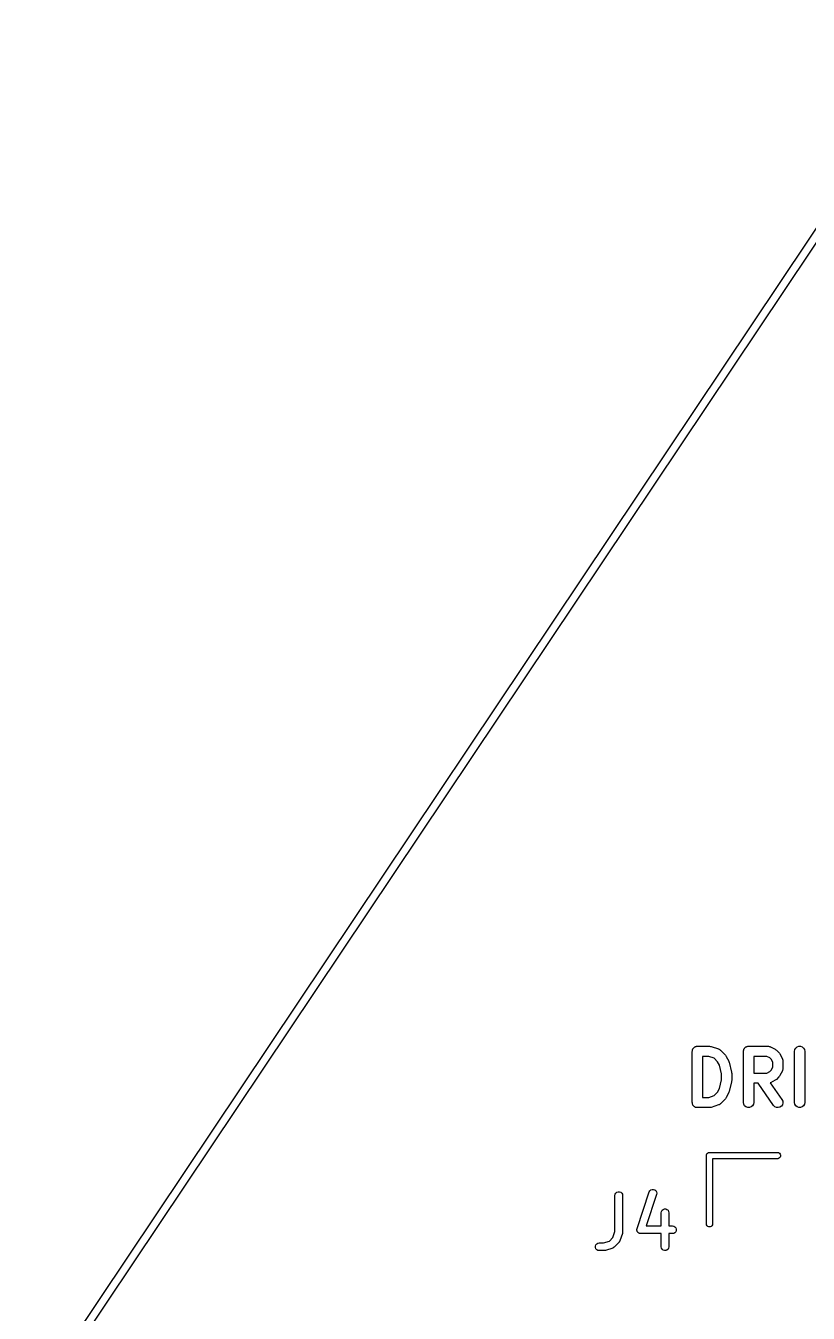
# Model space of a CAD drawing. Extents: x 0 to 100, y 0 to 100.
# Drawn here: x -0.06 to 15.24, y 49.13 to 74.29 of the extents above; entities that cross this region are included whole.
import ezdxf

# ---------------------------------------------------------------- set-up
doc = ezdxf.new("R2010")
doc.units = 0
doc.header["$MEASUREMENT"] = 0
doc.layers.add('BLACK', color=7, linetype='CONTINUOUS')

msp = doc.modelspace()

# ---------------------------------------------------------------- linework, layer by layer
at = {"layer": 'BLACK', "linetype": 'CONTINUOUS'}
for p, q in [((-0.05638, 47.2506), (31.927, 95.0258)), ((32.066, 94.9637), (0.075, 47.1772)), ((13.0273, 54.3372), (13.0348, 54.3416)), ((13.0348, 54.3416), (13.0435, 54.3431)), ((13.0435, 54.3431), (13.0517, 54.3461)), ((13.0517, 54.3461), (13.0604, 54.3461)), ((13.0604, 54.3461), (13.069, 54.3476)), ((13.069, 54.3476), (13.3071, 54.3476)), ((13.3071, 54.3476), (13.3229, 54.3448)), ((13.3229, 54.3448), (13.3388, 54.3425)), ((13.3388, 54.3425), (13.4816, 54.2949)), ((14.0273, 54.3372), (14.0348, 54.3416)), ((14.0348, 54.3416), (14.0435, 54.3431)), ((14.0435, 54.3431), (14.0517, 54.3461)), ((14.0517, 54.3461), (14.0604, 54.3461)), ((14.0604, 54.3461), (14.069, 54.3476)), ((14.069, 54.3476), (14.45, 54.3476)), ((14.45, 54.3476), (14.4557, 54.3466)), ((14.4557, 54.3466), (14.4614, 54.347)), ((14.4614, 54.347), (14.4727, 54.3436)), ((14.4727, 54.3436), (14.4842, 54.3416)), ((14.4842, 54.3416), (14.4892, 54.3387)), ((14.4892, 54.3387), (14.4947, 54.3371)), ((15.019, 54.3342), (15.0517, 54.3461)), ((15.0517, 54.3461), (15.0864, 54.3461)), ((15.0864, 54.3461), (15.119, 54.3342)), ((12.969, 54.2476), (12.9706, 54.2562)), ((12.969, 53.2476), (12.969, 54.2476)), ((12.9706, 54.265), (12.9736, 54.2732)), ((12.9706, 54.2562), (12.9706, 54.265)), ((12.9736, 54.2732), (12.9751, 54.2818)), ((12.9751, 54.2818), (12.9795, 54.2894)), ((12.9795, 54.2894), (12.9824, 54.2976)), ((12.9824, 54.2976), (12.9881, 54.3043)), ((12.9881, 54.3043), (12.9924, 54.3119)), ((12.9924, 54.3119), (12.9991, 54.3175)), ((12.9991, 54.3175), (13.0048, 54.3242)), ((13.0048, 54.3242), (13.0123, 54.3286)), ((13.0123, 54.3286), (13.019, 54.3342)), ((13.019, 54.3342), (13.0273, 54.3372)), ((13.169, 54.1476), (13.169, 53.3476)), ((13.2909, 54.1476), (13.169, 54.1476)), ((13.396, 54.1126), (13.2909, 54.1476)), ((13.4631, 54.0455), (13.396, 54.1126)), ((13.4816, 54.2949), (13.4867, 54.2921)), ((13.4867, 54.2921), (13.4923, 54.2906)), ((13.4923, 54.2906), (13.5019, 54.2839)), ((13.5019, 54.2839), (13.5122, 54.2783)), ((13.5122, 54.2783), (13.516, 54.274)), ((13.516, 54.274), (13.5207, 54.2707)), ((13.5207, 54.2707), (13.6159, 54.1755)), ((13.6159, 54.1755), (13.6251, 54.1623)), ((13.6251, 54.1623), (13.6347, 54.1495)), ((13.6347, 54.1495), (13.6823, 54.0542)), ((13.969, 54.2476), (13.9706, 54.2562)), ((13.969, 53.2476), (13.969, 54.2476)), ((13.9706, 54.265), (13.9736, 54.2732)), ((13.9706, 54.2562), (13.9706, 54.265)), ((13.9736, 54.2732), (13.9751, 54.2818)), ((13.9751, 54.2818), (13.9795, 54.2894)), ((13.9795, 54.2894), (13.9824, 54.2976)), ((13.9824, 54.2976), (13.9881, 54.3043)), ((13.9881, 54.3043), (13.9924, 54.3119)), ((13.9924, 54.3119), (13.9991, 54.3175)), ((13.9991, 54.3175), (14.0048, 54.3242)), ((14.0048, 54.3242), (14.0123, 54.3286)), ((14.0123, 54.3286), (14.019, 54.3342)), ((14.019, 54.3342), (14.0273, 54.3372)), ((14.169, 54.1476), (14.169, 53.8238)), ((14.4264, 54.1476), (14.169, 54.1476)), ((14.486, 54.1178), (14.4264, 54.1476)), ((14.5107, 54.0931), (14.486, 54.1178)), ((14.4947, 54.3371), (14.59, 54.2894)), ((14.5405, 54.0335), (14.5107, 54.0931)), ((14.59, 54.2894), (14.6028, 54.2799)), ((14.6028, 54.2799), (14.6159, 54.2707)), ((14.6159, 54.2707), (14.6636, 54.2231)), ((14.6636, 54.2231), (14.6727, 54.21)), ((14.6727, 54.21), (14.6823, 54.1971)), ((14.6823, 54.1971), (14.7299, 54.1019)), ((14.7299, 54.1019), (14.7316, 54.0963)), ((14.7316, 54.0963), (14.7344, 54.0913)), ((14.7344, 54.0913), (14.7365, 54.0798)), ((14.969, 54.2476), (14.9751, 54.2818)), ((14.969, 53.2476), (14.969, 54.2476)), ((14.9751, 54.2818), (14.9924, 54.3119)), ((14.9924, 54.3119), (15.019, 54.3342)), ((15.119, 54.3342), (15.1457, 54.3119)), ((15.1457, 54.3119), (15.163, 54.2818)), ((15.163, 54.2818), (15.169, 54.2476)), ((15.169, 54.2476), (15.169, 53.2476)), ((13.4985, 53.9746), (13.4631, 54.0455)), ((13.5405, 53.8067), (13.4985, 53.9746)), ((13.6823, 54.0542), (13.6854, 54.0438)), ((13.6854, 54.0438), (13.6899, 54.0338)), ((13.6899, 54.0338), (13.7375, 53.8433)), ((13.7375, 53.8433), (13.7384, 53.8311)), ((14.4264, 53.8238), (14.486, 53.8536)), ((14.486, 53.8536), (14.5107, 53.8783)), ((14.5107, 53.8783), (14.5405, 53.9379)), ((14.5405, 53.9379), (14.5405, 54.0335)), ((14.7299, 53.8696), (14.6823, 53.7743)), ((14.7316, 53.8751), (14.7299, 53.8696)), ((14.7344, 53.8801), (14.7316, 53.8751)), ((14.7365, 53.8916), (14.7344, 53.8801)), ((14.7365, 54.0798), (14.7398, 54.0686)), ((14.7398, 53.9029), (14.7365, 53.8916)), ((14.7398, 54.0686), (14.7395, 54.0628)), ((14.7395, 54.0628), (14.7405, 54.0571)), ((14.7405, 53.9143), (14.7395, 53.9086)), ((14.7395, 53.9086), (14.7398, 53.9029)), ((14.7405, 54.0571), (14.7405, 53.9143)), ((13.4985, 53.5206), (13.5405, 53.6885)), ((13.5405, 53.6885), (13.5405, 53.8067)), ((13.7375, 53.6519), (13.6899, 53.4615)), ((13.7384, 53.6641), (13.7375, 53.6519)), ((13.7384, 53.8311), (13.7405, 53.819)), ((13.7405, 53.6762), (13.7384, 53.6641)), ((13.7405, 53.819), (13.7405, 53.6762)), ((14.169, 53.8238), (14.4264, 53.8238)), ((14.2551, 53.6238), (14.169, 53.6238)), ((14.169, 53.6238), (14.169, 53.2476)), ((14.5586, 53.1903), (14.2551, 53.6238)), ((14.4947, 53.6344), (14.4923, 53.6337)), ((14.4923, 53.6337), (14.7224, 53.305)), ((14.59, 53.682), (14.4947, 53.6344)), ((14.6028, 53.6915), (14.59, 53.682)), ((14.6159, 53.7007), (14.6028, 53.6915)), ((14.6636, 53.7483), (14.6159, 53.7007)), ((14.6727, 53.7615), (14.6636, 53.7483)), ((14.6823, 53.7743), (14.6727, 53.7615)), ((13.169, 53.3476), (13.2909, 53.3476)), ((13.2909, 53.3476), (13.396, 53.3826)), ((13.396, 53.3826), (13.4631, 53.4497)), ((13.4631, 53.4497), (13.4985, 53.5206)), ((13.6251, 53.3329), (13.6159, 53.3198)), ((13.6347, 53.3458), (13.6251, 53.3329)), ((13.6823, 53.441), (13.6347, 53.3458)), ((13.6854, 53.4515), (13.6823, 53.441)), ((13.6899, 53.4615), (13.6854, 53.4515)), ((12.9706, 53.239), (12.969, 53.2476)), ((12.9706, 53.2303), (12.9706, 53.239)), ((12.9736, 53.222), (12.9706, 53.2303)), ((12.9751, 53.2134), (12.9736, 53.222)), ((12.9795, 53.2058), (12.9751, 53.2134)), ((12.9824, 53.1976), (12.9795, 53.2058)), ((12.9881, 53.1909), (12.9824, 53.1976)), ((12.9924, 53.1833), (12.9881, 53.1909)), ((12.9991, 53.1777), (12.9924, 53.1833)), ((13.0048, 53.171), (12.9991, 53.1777)), ((13.0123, 53.1666), (13.0048, 53.171)), ((13.019, 53.161), (13.0123, 53.1666)), ((13.0273, 53.158), (13.019, 53.161)), ((13.0348, 53.1537), (13.0273, 53.158)), ((13.0435, 53.1521), (13.0348, 53.1537)), ((13.0517, 53.1491), (13.0435, 53.1521)), ((13.0604, 53.1491), (13.0517, 53.1491)), ((13.069, 53.1476), (13.0604, 53.1491)), ((13.3071, 53.1476), (13.069, 53.1476)), ((13.3229, 53.1504), (13.3071, 53.1476)), ((13.3388, 53.1528), (13.3229, 53.1504)), ((13.4816, 53.2004), (13.3388, 53.1528)), ((13.4867, 53.2031), (13.4816, 53.2004)), ((13.4923, 53.2046), (13.4867, 53.2031)), ((13.5019, 53.2113), (13.4923, 53.2046)), ((13.5122, 53.2169), (13.5019, 53.2113)), ((13.516, 53.2212), (13.5122, 53.2169)), ((13.5207, 53.2245), (13.516, 53.2212)), ((13.6159, 53.3198), (13.5207, 53.2245)), ((13.9751, 53.2134), (13.969, 53.2476)), ((13.9924, 53.1833), (13.9751, 53.2134)), ((14.019, 53.161), (13.9924, 53.1833)), ((14.0517, 53.1491), (14.019, 53.161)), ((14.0864, 53.1491), (14.0517, 53.1491)), ((14.119, 53.161), (14.0864, 53.1491)), ((14.1457, 53.1833), (14.119, 53.161)), ((14.163, 53.2134), (14.1457, 53.1833)), ((14.169, 53.2476), (14.163, 53.2134)), ((14.5831, 53.1657), (14.5586, 53.1903)), ((14.6146, 53.151), (14.5831, 53.1657)), ((14.6492, 53.148), (14.6146, 53.151)), ((14.6827, 53.157), (14.6492, 53.148)), ((14.7112, 53.1769), (14.6827, 53.157)), ((14.7311, 53.2053), (14.7112, 53.1769)), ((14.7224, 53.305), (14.7371, 53.2735)), ((14.7401, 53.2389), (14.7311, 53.2053)), ((14.7371, 53.2735), (14.7401, 53.2389)), ((14.9751, 53.2134), (14.969, 53.2476)), ((14.9924, 53.1833), (14.9751, 53.2134)), ((15.019, 53.161), (14.9924, 53.1833)), ((15.0517, 53.1491), (15.019, 53.161)), ((15.0864, 53.1491), (15.0517, 53.1491)), ((15.119, 53.161), (15.0864, 53.1491)), ((15.1457, 53.1833), (15.119, 53.161)), ((15.163, 53.2134), (15.1457, 53.1833)), ((15.169, 53.2476), (15.163, 53.2134)), ((13.2459, 52.2214), (13.2478, 52.2264)), ((13.2459, 52.2161), (13.2459, 52.2214)), ((13.2459, 50.8756), (13.2459, 52.2161)), ((13.2478, 52.2264), (13.2487, 52.2317)), ((13.2487, 52.2317), (13.2513, 52.2363)), ((13.2513, 52.2363), (13.2532, 52.2413)), ((13.2532, 52.2413), (13.2566, 52.2454)), ((13.2566, 52.2454), (13.2593, 52.25)), ((13.2593, 52.25), (13.2633, 52.2534)), ((13.2633, 52.2534), (13.2668, 52.2575)), ((13.2668, 52.2575), (13.2714, 52.2602)), ((13.2714, 52.2602), (13.2755, 52.2636)), ((13.2755, 52.2636), (13.2805, 52.2654)), ((13.2805, 52.2654), (13.2851, 52.2681)), ((13.2851, 52.2681), (13.2903, 52.269)), ((13.2903, 52.269), (13.2954, 52.2708)), ((13.2954, 52.2708), (13.3007, 52.2708)), ((13.3007, 52.2708), (13.3007, 52.2708)), ((13.3007, 52.2708), (14.6412, 52.2708)), ((14.6412, 52.1508), (13.3659, 52.1508)), ((13.3659, 52.1508), (13.3659, 50.8756)), ((14.6412, 52.2708), (14.6568, 52.2681)), ((14.6568, 52.1536), (14.6412, 52.1508)), ((14.6568, 52.2681), (14.6751, 52.2575)), ((14.6751, 52.1642), (14.6568, 52.1536)), ((14.6751, 52.2575), (14.6887, 52.2413)), ((14.6887, 52.1804), (14.6751, 52.1642)), ((14.6887, 52.2413), (14.6959, 52.2214)), ((14.6959, 52.2003), (14.6887, 52.1804)), ((14.6959, 52.2214), (14.6959, 52.2003)), ((11.4576, 51.4285), (11.4621, 51.4541)), ((11.4576, 50.7263), (11.4576, 51.4285)), ((11.4621, 51.4541), (11.4751, 51.4767)), ((11.4751, 51.4767), (11.4951, 51.4934)), ((11.4951, 51.4934), (11.5196, 51.5023)), ((11.5196, 51.5023), (11.5456, 51.5023)), ((11.5456, 51.5023), (11.5701, 51.4934)), ((11.5701, 51.4934), (11.59, 51.4767)), ((11.59, 51.4767), (11.6031, 51.4541)), ((11.6031, 51.4541), (11.6076, 51.4285)), ((11.6076, 51.4285), (11.6076, 50.7142)), ((11.89, 50.7855), (12.1281, 51.4998)), ((12.2704, 51.4524), (12.0652, 50.8368)), ((12.1281, 51.4998), (12.1405, 51.5227)), ((12.1405, 51.5227), (12.16, 51.54)), ((12.16, 51.54), (12.1842, 51.5496)), ((12.1842, 51.5496), (12.2103, 51.5503)), ((12.2103, 51.5503), (12.235, 51.542)), ((12.235, 51.542), (12.2554, 51.5258)), ((12.2554, 51.5258), (12.269, 51.5036)), ((12.269, 51.5036), (12.2742, 51.4781)), ((12.2742, 51.4781), (12.2704, 51.4524)), ((12.3624, 51.0951), (12.3669, 51.1208)), ((12.3624, 50.8368), (12.3624, 51.0951)), ((12.3669, 51.1208), (12.3799, 51.1433)), ((12.3799, 51.1433), (12.3999, 51.1601)), ((12.3999, 51.1601), (12.4243, 51.169)), ((12.4243, 51.169), (12.4504, 51.169)), ((12.4504, 51.169), (12.4749, 51.1601)), ((12.4749, 51.1601), (12.4948, 51.1433)), ((12.4948, 51.1433), (12.5078, 51.1208)), ((12.5078, 51.1208), (12.5124, 51.0951)), ((12.5124, 51.0951), (12.5124, 50.8368)), ((12.0652, 50.8368), (12.3624, 50.8368)), ((12.5124, 50.8368), (12.5802, 50.8368)), ((12.5802, 50.8368), (12.6059, 50.8323)), ((12.6059, 50.8323), (12.6284, 50.8192)), ((12.6284, 50.8192), (12.6452, 50.7993)), ((13.2487, 50.86), (13.2459, 50.8756)), ((13.2593, 50.8417), (13.2487, 50.86)), ((13.2755, 50.8281), (13.2593, 50.8417)), ((13.2954, 50.8208), (13.2755, 50.8281)), ((13.3165, 50.8208), (13.2954, 50.8208)), ((13.3364, 50.8281), (13.3165, 50.8208)), ((13.3526, 50.8417), (13.3364, 50.8281)), ((13.3632, 50.86), (13.3526, 50.8417)), ((13.3659, 50.8756), (13.3632, 50.86)), ((11.3492, 50.5416), (11.4194, 50.6118)), ((11.4194, 50.6118), (11.4576, 50.7263)), ((11.6037, 50.6905), (11.5561, 50.5476)), ((11.6055, 50.7023), (11.6037, 50.6905)), ((11.6076, 50.7142), (11.6055, 50.7023)), ((11.8862, 50.7597), (11.8873, 50.7672)), ((11.8873, 50.7543), (11.8862, 50.7597)), ((11.8873, 50.7748), (11.8892, 50.78)), ((11.8873, 50.7672), (11.8873, 50.7748)), ((11.8873, 50.7488), (11.8873, 50.7543)), ((11.8899, 50.7416), (11.8873, 50.7488)), ((11.8892, 50.78), (11.89, 50.7855)), ((11.8914, 50.7342), (11.8899, 50.7416)), ((11.8943, 50.7295), (11.8914, 50.7342)), ((11.8962, 50.7243), (11.8943, 50.7295)), ((11.9011, 50.7185), (11.8962, 50.7243)), ((11.9051, 50.712), (11.9011, 50.7185)), ((11.9094, 50.7086), (11.9051, 50.712)), ((11.913, 50.7043), (11.9094, 50.7086)), ((11.9195, 50.7006), (11.913, 50.7043)), ((11.9255, 50.6958), (11.9195, 50.7006)), ((11.9307, 50.6941), (11.9255, 50.6958)), ((11.9355, 50.6913), (11.9307, 50.6941)), ((11.943, 50.69), (11.9355, 50.6913)), ((11.9502, 50.6876), (11.943, 50.69)), ((11.9557, 50.6878), (11.9502, 50.6876)), ((11.9612, 50.6868), (11.9557, 50.6878)), ((12.3624, 50.6868), (11.9612, 50.6868)), ((12.3624, 50.4285), (12.3624, 50.6868)), ((12.5802, 50.6868), (12.5124, 50.6868)), ((12.5124, 50.6868), (12.5124, 50.4285)), ((12.6059, 50.6913), (12.5802, 50.6868)), ((12.6284, 50.7043), (12.6059, 50.6913)), ((12.6452, 50.7243), (12.6284, 50.7043)), ((12.6452, 50.7993), (12.6541, 50.7748)), ((12.6541, 50.7488), (12.6452, 50.7243)), ((12.6541, 50.7748), (12.6541, 50.7488)), ((11.0778, 50.4415), (11.0867, 50.466)), ((11.0778, 50.4154), (11.0778, 50.4415)), ((11.0867, 50.391), (11.0778, 50.4154)), ((11.0867, 50.466), (11.1034, 50.4859)), ((11.1034, 50.371), (11.0867, 50.391)), ((11.1034, 50.4859), (11.126, 50.4989)), ((11.126, 50.358), (11.1034, 50.371)), ((11.126, 50.4989), (11.1516, 50.5035)), ((11.1516, 50.3535), (11.126, 50.358)), ((11.1516, 50.5035), (11.2347, 50.5035)), ((11.2469, 50.3535), (11.1516, 50.3535)), ((11.2347, 50.5035), (11.3492, 50.5416)), ((11.2587, 50.3555), (11.2469, 50.3535)), ((11.2706, 50.3573), (11.2587, 50.3555)), ((11.4135, 50.4049), (11.2706, 50.3573)), ((11.4173, 50.407), (11.4135, 50.4049)), ((11.4214, 50.4081), (11.4173, 50.407)), ((11.4286, 50.4131), (11.4214, 50.4081)), ((11.4364, 50.4173), (11.4286, 50.4131)), ((11.4392, 50.4206), (11.4364, 50.4173)), ((11.4428, 50.423), (11.4392, 50.4206)), ((11.538, 50.5183), (11.4428, 50.423)), ((11.5405, 50.5218), (11.538, 50.5183)), ((11.5437, 50.5247), (11.5405, 50.5218)), ((11.5479, 50.5324), (11.5437, 50.5247)), ((11.553, 50.5396), (11.5479, 50.5324)), ((11.5541, 50.5438), (11.553, 50.5396)), ((11.5561, 50.5476), (11.5541, 50.5438)), ((12.3669, 50.4028), (12.3624, 50.4285)), ((12.3799, 50.3802), (12.3669, 50.4028)), ((12.3999, 50.3635), (12.3799, 50.3802)), ((12.4243, 50.3546), (12.3999, 50.3635)), ((12.4504, 50.3546), (12.4243, 50.3546)), ((12.4749, 50.3635), (12.4504, 50.3546)), ((12.4948, 50.3802), (12.4749, 50.3635)), ((12.5078, 50.4028), (12.4948, 50.3802)), ((12.5124, 50.4285), (12.5078, 50.4028))]:
    msp.add_line(p, q, dxfattribs=at)

doc.saveas('drawing.dxf')
